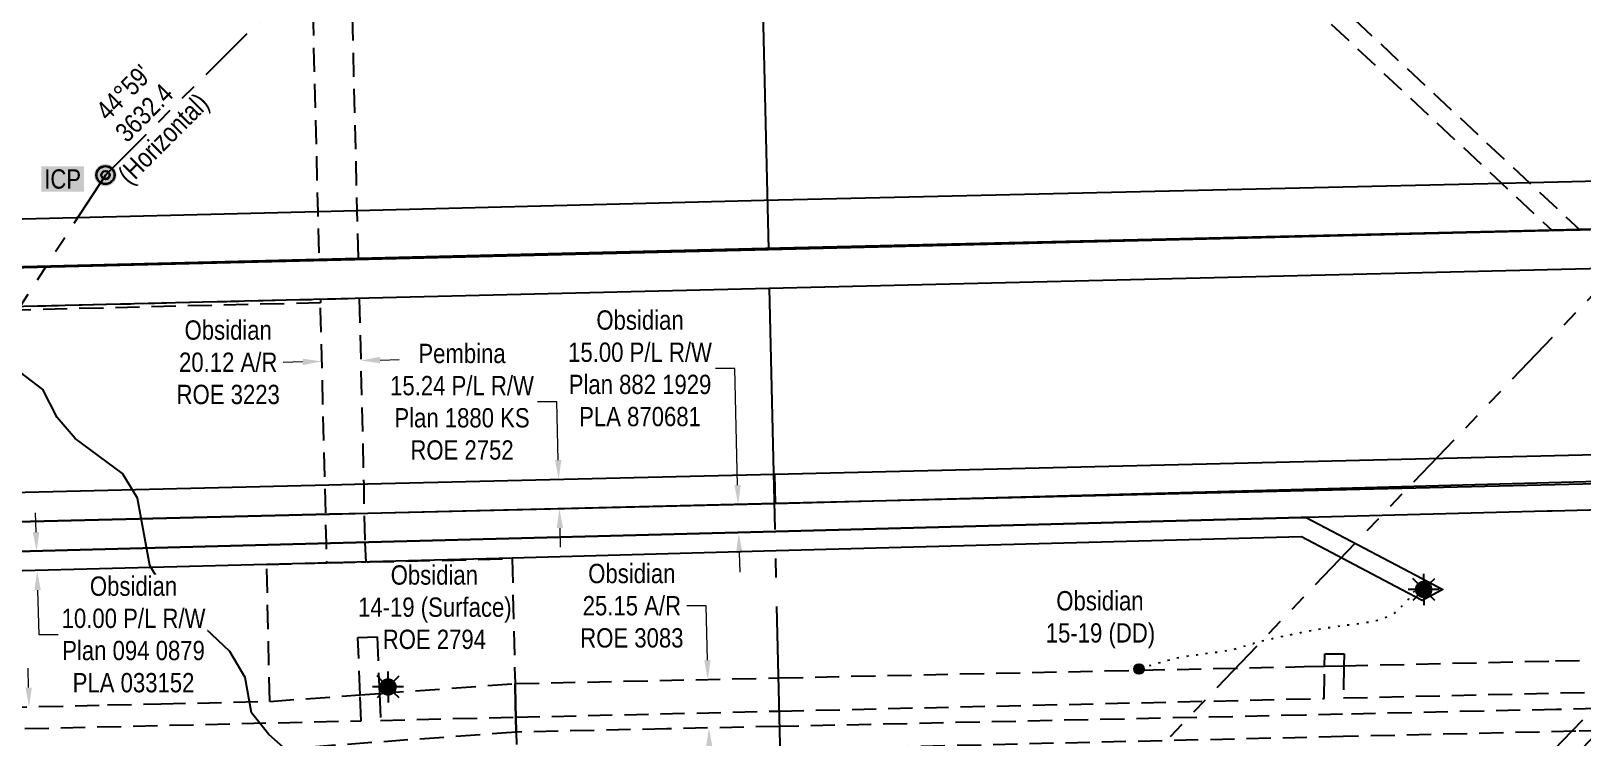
# Model space of a CAD drawing. Extents: x 608511 to 625740, y 5884551 to 5895090.
# Drawn here: x 612879 to 613683, y 5891537 to 5891903 of the extents above; entities that cross this region are included whole.
import ezdxf
from ezdxf.enums import TextEntityAlignment as Align

# ---------------------------------------------------------------- set-up
doc = ezdxf.new("R2010")
doc.units = 0
doc.header["$LTSCALE"] = 5
doc.header["$PDSIZE"] = 0.5
for name, pattern in [('foc-ACCESSROAD', [3.75, 2.5, -1.25]), ('foc-DOT', [1, 0.2, -0.8]), ('foc-DRILLPATH', [14.75, 6, -1.75, 1.75, -1.75, 1.75, -1.75]), ('foc-FLOWLINE', [3.75, 2.5, -1.25]), ('foc-QUARTERLINE', [33, 25, -3, 2, -3])]:
    doc.linetypes.add(name, pattern=pattern)
doc.layers.get('Defpoints').update_dxf_attribs({"color": 9})
for name, color, linetype in [('ABADATA-DRILL', 8, 'foc-DOT'), ('ABADATA-DRILL-T', 8, 'Continuous'), ('C-AR', 13, 'foc-ACCESSROAD'), ('C-RW', 13, 'Continuous'), ('C-WS', 13, 'foc-ACCESSROAD'), ('F-AR', 190, 'foc-ACCESSROAD'), ('F-EZE', 190, 'foc-FLOWLINE'), ('F-RW', 190, 'Continuous'), ('L-BD', 7, 'Continuous'), ('L-MON', 1, 'Continuous'), ('L-SEC', 7, 'Continuous'), ('L-SECQ', 8, 'foc-QUARTERLINE'), ('P-PDRILLPATH', 12, 'foc-DRILLPATH'), ('T-WATER', 160, 'Continuous')]:
    doc.layers.add(name, color=color, linetype=linetype)
for name, color, linetype, lineweight in [('C-AR-T', 13, 'Continuous', 9), ('C-RW-T', 13, 'Continuous', 9), ('F-RW-T', 190, 'Continuous', 9)]:
    doc.layers.add(name, color=color, linetype=linetype, lineweight=lineweight)
doc.styles.add('80CG', font='ARIALN.TTF', dxfattribs={"height": 10})
doc.styles.add('80L', font='ARIALN.TTF', dxfattribs={"height": 10})
doc.dimstyles.new('Compass 5 000', dxfattribs={"dimscale": 5, "dimtxt": 9, "dimasz": 2, "dimexe": 0.2, "dimexo": 0.0625, "dimgap": 0.5, "dimtad": 0, "dimtih": 1, "dimtoh": 1, "dimzin": 0, "dimdsep": 46, "dimtxsty": '80CG', "dimcen": 0.1, "dimse1": 1, "dimse2": 1, "dimclrd": 256, "dimclrt": 256, "dimaunit": 1, "dimadec": 4, "dimazin": 0, "dimtfac": 0.06, "dimtofl": 0, "dimtmove": 0, "dimatfit": 1, "dimfxl": 0.2, "dimtolj": 1, "dimtzin": 0, "dimlwd": -1, "dimarcsym": 0})

# ---------------------------------------------------------------- blocks, each defined once
blk = doc.blocks.new('*D57')
at = {"layer": 'C-RW-T', "transparency": 16777216}
for p, q in [((612882.08, 5891643.03), (612881.82, 5891653.03)), ((612882.86, 5891612.95), (612883.46, 5891589.96)), ((612883.46, 5891589.96), (612893.46, 5891589.96))]:
    blk.add_line(p, q, dxfattribs=at)
for points in [[(612883.75, 5891643.08), (612880.42, 5891642.99), (612882.34, 5891633.04)], [(612884.53, 5891612.99), (612881.2, 5891612.91), (612882.6, 5891622.95)]]:
    blk.add_solid(points, dxfattribs=at)
at = {"layer": 'Defpoints', "color": 0, "transparency": 16777216}
for p in [(612951.95, 5891634.85), (612882.6, 5891622.95)]:
    blk.add_point(p, dxfattribs=at)
at = {"layer": 'C-RW-T', "transparency": 16777216, "insert": (612932.55, 5891589.96), "char_height": 10, "attachment_point": 5, "style": '80CG', "bg_fill": 3, "box_fill_scale": 1.1, "bg_fill_color": 256, "bg_fill_true_color": 13158600, "bg_fill_transparency": 0}
blk.add_mtext('\\A1;Obsidian\\P10.00 P/L R/W\\PPlan 094 0879\\PPLA 033152', dxfattribs=at)
at = {"layer": 'Defpoints', "color": 0, "transparency": 16777216}
blk.add_point((612952.21, 5891624.76), dxfattribs=at)
blk = doc.blocks.new('*D58')
at = {"layer": 'C-RW-T', "transparency": 16777216}
for p, q in [((613243.99, 5891727.83), (613233.99, 5891727.83)), ((613245.45, 5891667.4), (613243.99, 5891727.83)), ((613246.3, 5891632.25), (613246.55, 5891622.25))]:
    blk.add_line(p, q, dxfattribs=at)
for points in [[(613247.12, 5891667.44), (613243.79, 5891667.36), (613245.69, 5891657.4)], [(613247.97, 5891632.29), (613244.64, 5891632.21), (613246.06, 5891642.25)]]:
    blk.add_solid(points, dxfattribs=at)
at = {"layer": 'Defpoints', "color": 0, "transparency": 16777216}
for p in [(613245.69, 5891657.4), (612971.68, 5891650.76), (612972.05, 5891635.6)]:
    blk.add_point(p, dxfattribs=at)
at = {"layer": 'C-RW-T', "transparency": 16777216, "insert": (613194.9, 5891727.83), "char_height": 10, "attachment_point": 5, "style": '80CG'}
blk.add_mtext('\\A1;Obsidian\\P15.00 P/L R/W\\PPlan 882 1929\\PPLA 870681', dxfattribs=at)
blk = doc.blocks.new('*D60')
at = {"layer": 'Defpoints', "color": 0, "transparency": 16777216}
for p in [(613152.76, 5891670.39), (612852.22, 5891663.1), (612852.59, 5891647.87)]:
    blk.add_point(p, dxfattribs=at)
at = {"layer": 'F-RW-T', "transparency": 16777216}
for p, q in [((613151.79, 5891710.52), (613141.79, 5891710.52)), ((613152.52, 5891680.39), (613151.79, 5891710.52)), ((613153.37, 5891645.16), (613153.62, 5891635.17))]:
    blk.add_line(p, q, dxfattribs=at)
for points in [[(613154.19, 5891680.43), (613150.85, 5891680.35), (613152.76, 5891670.39)], [(613155.04, 5891645.21), (613151.71, 5891645.12), (613153.13, 5891655.16)]]:
    blk.add_solid(points, dxfattribs=at)
at = {"layer": 'F-RW-T', "transparency": 16777216, "insert": (613102.7, 5891710.52), "char_height": 10, "attachment_point": 5, "style": '80CG'}
blk.add_mtext('\\A1;Pembina\\P15.24 P/L R/W\\PPlan 1880 KS\\PROE 2752', dxfattribs=at)
blk = doc.blocks.new('*D62')
at = {"layer": 'C-AR-T', "transparency": 16777216}
for p, q in [((612878.21, 5891562.48), (612877.99, 5891572.47)), ((612879.22, 5891517.4), (612880.04, 5891480.37)), ((612880.04, 5891480.37), (612890.04, 5891480.37))]:
    blk.add_line(p, q, dxfattribs=at)
for points in [[(612879.88, 5891562.51), (612876.54, 5891562.44), (612878.43, 5891552.48)], [(612880.88, 5891517.44), (612877.55, 5891517.36), (612878.99, 5891527.4)]]:
    blk.add_solid(points, dxfattribs=at)
at = {"layer": 'Defpoints', "color": 0, "transparency": 16777216}
for p in [(612846.57, 5891551.77), (612878.99, 5891527.4), (612847.13, 5891526.69)]:
    blk.add_point(p, dxfattribs=at)
at = {"layer": 'C-AR-T', "transparency": 16777216, "insert": (612918.56, 5891480.37), "char_height": 10, "attachment_point": 5, "style": '80CG'}
blk.add_mtext('\\A1;Obsidian\\P25.15 A/R\\PROE 2794', dxfattribs=at)
blk = doc.blocks.new('*D63')
at = {"layer": 'C-AR-T', "transparency": 16777216}
for p, q in [((613229.2, 5891604.84), (613219.2, 5891604.84)), ((613229.8, 5891576.71), (613229.2, 5891604.84)), ((613230.77, 5891531.56), (613230.99, 5891521.56))]:
    blk.add_line(p, q, dxfattribs=at)
for points in [[(613231.47, 5891576.74), (613228.14, 5891576.67), (613230.02, 5891566.71)], [(613232.44, 5891531.59), (613229.11, 5891531.52), (613230.56, 5891541.55)]]:
    blk.add_solid(points, dxfattribs=at)
at = {"layer": 'Defpoints', "color": 0, "transparency": 16777216}
for p in [(613170.77, 5891565.44), (613171.31, 5891540.28), (613230.56, 5891541.55)]:
    blk.add_point(p, dxfattribs=at)
at = {"layer": 'C-AR-T', "transparency": 16777216, "insert": (613190.67, 5891604.84), "char_height": 10, "attachment_point": 5, "style": '80CG'}
blk.add_mtext('\\A1;Obsidian\\P25.15 A/R\\PROE 3083', dxfattribs=at)
blk = doc.blocks.new('*D64')
at = {"layer": 'C-AR-T', "transparency": 16777216}
for p, q in [((613020.12, 5891731.21), (613010.13, 5891730.97)), ((613060.23, 5891732.17), (613070.22, 5891732.41))]:
    blk.add_line(p, q, dxfattribs=at)
for points in [[(613020.08, 5891732.88), (613020.16, 5891729.55), (613030.12, 5891731.45)], [(613060.19, 5891733.84), (613060.27, 5891730.51), (613050.23, 5891731.93)]]:
    blk.add_solid(points, dxfattribs=at)
at = {"layer": 'Defpoints', "color": 0, "transparency": 16777216}
for p in [(613029.77, 5891745.85), (613049.89, 5891746.33), (613050.23, 5891731.93)]:
    blk.add_point(p, dxfattribs=at)
at = {"layer": 'C-AR-T', "transparency": 16777216, "insert": (612981.59, 5891730.97), "char_height": 10, "attachment_point": 5, "style": '80CG'}
blk.add_mtext('\\A1;Obsidian\\P20.12 A/R\\PROE 3223', dxfattribs=at)
blk = doc.blocks.new('plbh')
at = {"layer": 'L-MON'}
h = blk.add_hatch(color=255, dxfattribs=at)
h.dxf.hatch_style = 1
edge = h.paths.add_edge_path()
edge.add_arc((0, 0), 1.16, 0, 360)
h = blk.add_hatch(color=256, dxfattribs=at)
h.dxf.hatch_style = 1
h.paths.add_polyline_path([(-0.96, 0, 1), (0.96, 0, 1)])
h.paths.add_polyline_path([(0.91, 0, -1), (-0.91, 0, -1)], flags=16)
h.paths.add_polyline_path([(0.45, 0, -1), (-0.45, 0, -1)], flags=0)
h = blk.add_hatch(color=256, dxfattribs=at)
h.dxf.hatch_style = 1
h.paths.add_polyline_path([(-0.45, 0, 1), (0.45, 0, 1)])
h.paths.add_polyline_path([(0.4, 0, -1), (-0.4, 0, -1)], flags=16)
at = {"layer": 'L-MON', "color": 240}
for radius in [0.96, 0.91, 0.45, 0.4]:
    blk.add_circle((0, 0), radius, dxfattribs=at)
blk = doc.blocks.new('ICP_text')
at = {"color": 14, "insert": (-10.78, -0.47), "char_height": 10, "attachment_point": 5, "style": '80L', "bg_fill": 1, "box_fill_scale": 1.15, "bg_fill_color": 255, "bg_fill_transparency": 0}
blk.add_mtext_dynamic_manual_height_columns('ICP', width=19.0702, gutter_width=47.5, heights=[0], dxfattribs=at)
blk = doc.blocks.new('GAS')
h = blk.add_hatch(color=255)
h.dxf.hatch_style = 1
edge = h.paths.add_edge_path()
edge.add_arc((0, 0), 0.9, 0, 360)
for p, q in [((0, 0.81), (0, 1.62)), ((-0.81, 0), (-1.62, 0)), ((-0.57, 0.57), (-1.14, 1.14)), ((0.57, 0.57), (1.14, 1.14)), ((1.62, 0), (0.81, 0)), ((-0.57, -0.57), (-1.14, -1.14)), ((0, -0.81), (0, -1.62)), ((1.14, -1.14), (0.57, -0.57))]:
    blk.add_line(p, q)
blk.add_circle((0, 0), 0.8)
blk = doc.blocks.new('BH-Existing')
at = {"layer": 'ABADATA-DRILL-T'}
h = blk.add_hatch(color=256, dxfattribs=at)
h.dxf.hatch_style = 1
edge = h.paths.add_edge_path()
edge.add_arc((0, 0), 0.5, 0, 360)
blk.add_circle((0, 0), 0.5, dxfattribs=at)

msp = doc.modelspace()

# ---------------------------------------------------------------- linework, layer by layer
at = {"layer": 'ABADATA-DRILL', "flags": 128}
msp.add_lwpolyline([(613600.821, 5891613.332), (613600.821, 5891613.332), (613600.791, 5891613.321), (613599.871, 5891613.319), (613598.566, 5891613.498), (613596.591, 5891612.851), (613594.973, 5891611.503), (613593.807, 5891610.035), (613593.079, 5891608.667), (613593.013, 5891608.515), (613592.956, 5891608.384), (613592.917, 5891608.323), (613592.753, 5891608.069), (613592.482, 5891607.722), (613592.112, 5891607.294), (613591.633, 5891606.802), (613591.096, 5891606.259), (613590.53, 5891605.676), (613589.954, 5891605.082), (613589.309, 5891604.436), (613588.606, 5891603.709), (613587.826, 5891602.861), (613586.937, 5891601.959), (613585.856, 5891601.123), (613584.604, 5891600.383), (613583.2, 5891599.68), (613581.806, 5891598.997), (613580.339, 5891598.402), (613578.861, 5891597.906), (613577.144, 5891597.335), (613575.494, 5891596.866), (613573.673, 5891596.503), (613571.769, 5891596.228), (613569.685, 5891595.928), (613567.752, 5891595.632), (613563.624, 5891595.064), (613559.415, 5891594.534), (613555.408, 5891593.969), (613551.48, 5891593.385), (613547.683, 5891592.805), (613544.016, 5891592.198), (613540.501, 5891591.544), (613537.186, 5891590.875), (613533.702, 5891590.142), (613530.239, 5891589.41), (613527.004, 5891588.723), (613523.9, 5891588.019), (613522.457, 5891587.685), (613520.924, 5891587.368), (613519.332, 5891587.04), (613515.981, 5891586.211), (613512.473, 5891585.207), (613508.907, 5891584.152), (613505.253, 5891583.045), (613503.644, 5891582.557), (613501.935, 5891582.076), (613500.223, 5891581.705), (613496.706, 5891581.132), (613495.131, 5891580.904), (613493.455, 5891580.684), (613491.56, 5891580.459), (613489.546, 5891580.192), (613487.503, 5891579.893), (613485.359, 5891579.582), (613483.155, 5891579.3), (613478.788, 5891578.706), (613474.455, 5891577.963), (613470.227, 5891576.982), (613468.308, 5891576.476), (613464.114, 5891575.356), (613456.296, 5891573.06), (613453.387, 5891572.131)], dxfattribs=at)
at = {"layer": 'C-AR', "flags": 128}
for points in [[(613098.767, 5892343.711), (613166.465, 5892280.552), (613181.952, 5892266.117), (613193.501, 5892255.309), (613194.49, 5892254.383), (613206.774, 5892242.919), (613250.268, 5892202.331), (613404.477, 5892058.419), (613490.685, 5891977.971), (613498.781, 5891970.415), (613655.846, 5891823.834), (613681.947, 5891799.478), (613667.557, 5891799.14), (613641.454, 5891823.498), (613484.371, 5891970.102), (613390.15, 5892058.018), (613250.594, 5892188.257), (613196.202, 5892239.017), (613183.918, 5892250.482), (613183.205, 5892251.147), (613167.739, 5892265.58), (613152.269, 5892280.015), (613091.763, 5892336.481), (613045.589, 5892335.336), (613035.223, 5892335.078), (613036.378, 5892288.523), (613036.697, 5892275.65), (613037.069, 5892260.644), (613037.442, 5892245.64), (613037.713, 5892234.664), (613038.087, 5892219.642), (613044.077, 5891978.173), (613044.455, 5891962.928), (613048.267, 5891809.296), (613048.887, 5891784.313), (613028.762, 5891783.813), (613028.141, 5891808.795), (613024.326, 5891962.436), (613023.952, 5891977.68), (613017.984, 5892218.284), (613017.611, 5892233.3), (613017.324, 5892244.879), (613016.951, 5892259.884), (613016.579, 5892274.891), (613016.244, 5892288.406), (613015.097, 5892334.579), (612992.236, 5892334.011), (612990.913, 5892387.365), (612989.589, 5892440.718), (613096.294, 5892443.365), (613098.767, 5892343.711)], [(613052.343, 5891637.699), (613052.848, 5891627.515), (613032.722, 5891627.056), (613032.47, 5891637.218), (613032.097, 5891652.234), (613031.719, 5891667.467), (613029.465, 5891758.322), (613029.378, 5891761.834), (613029.332, 5891763.722), (613049.456, 5891764.222), (613051.764, 5891667.954), (613051.966, 5891652.715), (613052.343, 5891637.699)]]:
    msp.add_lwpolyline(points, close=True, dxfattribs=at)
at = {"layer": 'C-AR'}
msp.add_lwpolyline([(613690.892, 5891551.594), (613669.585, 5891551.131), (613558.815, 5891548.635), (613539.541, 5891548.208), (613267.413, 5891542.346), (613208.703, 5891541.083), (613130.721, 5891539.408), (613130.545, 5891547.131), (613130.409, 5891553.118), (613130.148, 5891564.564), (613266.858, 5891567.503), (613538.987, 5891573.35), (613549.478, 5891573.587), (613559.479, 5891573.813), (613669.026, 5891576.29), (613715.668, 5891577.304)], dxfattribs=at)
at = {"layer": 'C-RW'}
for points in [[(613790.989, 5891657.211), (613667.302, 5891653.959), (613664.737, 5891653.892), (613540.001, 5891650.611), (613537.275, 5891650.54), (613265.216, 5891643.385), (613054.395, 5891637.783), (613034.523, 5891637.256), (612787.993, 5891630.72), (612785.343, 5891630.651), (612667.969, 5891627.538), (612584.828, 5891626.548), (612549.486, 5891625.814), (612487.843, 5891624.474), (612487.843, 5891624.474), (612487.843, 5891624.474), (612487.494, 5891639.524), (612487.494, 5891639.524), (612551.86, 5891640.861), (612583.48, 5891641.343), (613034.116, 5891652.272), (613053.983, 5891652.799), (613264.863, 5891657.841), (613805.76, 5891672.607)], [(613691.793, 5891540.156), (613559.868, 5891403.281), (613436.859, 5891275.67), (613414.188, 5891252.147), (613358.18, 5891194.036), (613304.539, 5891138.385), (613294.063, 5891127.515), (613283.578, 5891116.638), (613277.434, 5891110.261), (613277.1, 5891124.412), (613277.1, 5891124.412), (613286.019, 5891133.665), (613296.496, 5891144.535), (613343.913, 5891193.729), (613393.452, 5891245.127), (613416.133, 5891268.658), (613559.561, 5891417.455), (613677.505, 5891539.824), (613683.195, 5891545.728)]]:
    msp.add_lwpolyline(points, dxfattribs=at)
msp.add_lwpolyline([(613540.001, 5891650.611), (613600.018, 5891618.918), (613610.661, 5891613.297), (613600.071, 5891607.574), (613589.42, 5891613.191), (613537.563, 5891640.54), (613265.46, 5891633.382), (613128.726, 5891629.455), (613054.923, 5891627.601), (613034.799, 5891627.095), (613001.594, 5891626.261), (612788.268, 5891620.719), (612712.461, 5891573.36), (612707.163, 5891581.847), (612785.343, 5891630.651), (612787.993, 5891630.72), (613034.523, 5891637.256), (613054.395, 5891637.783), (613265.216, 5891643.385), (613537.275, 5891650.54), (613540.001, 5891650.611)], close=True, dxfattribs=at)
at = {"layer": 'C-WS'}
msp.add_lwpolyline([(612789.816, 5891550.441), (612919.007, 5891553.462), (612946.902, 5891554.048), (613003.086, 5891555.328), (613001.534, 5891626.334), (613034.74, 5891627.091), (613054.866, 5891627.55), (613128.673, 5891629.233), (613130.148, 5891564.564), (613130.148, 5891564.564), (613130.409, 5891553.118), (613130.545, 5891547.131), (613130.721, 5891539.408), (613130.867, 5891533.003)], dxfattribs=at)
at = {"layer": 'Defpoints'}
for p in [(613453.372, 5891572.105), (613453.401, 5891572.181), (613064.365, 5891562.786)]:
    msp.add_point(p, dxfattribs=at)
at = {"layer": 'F-AR'}
for points in [[(612789.816, 5891550.441), (612919.007, 5891553.462), (612946.902, 5891554.048), (613003.086, 5891555.328), (613049.963, 5891558.735), (613059.938, 5891559.46), (613130.148, 5891564.564), (613266.858, 5891567.503), (613538.987, 5891573.35), (613549.478, 5891573.587), (613559.479, 5891573.813), (613669.026, 5891576.29), (613715.668, 5891577.304)], [(613690.892, 5891551.594), (613669.585, 5891551.131), (613558.815, 5891548.635), (613539.541, 5891548.208), (613267.413, 5891542.346), (613208.703, 5891541.083), (613130.721, 5891539.408), (613003.661, 5891530.158), (612950.467, 5891528.956), (612947.453, 5891528.89), (612922.565, 5891528.367), (612919.551, 5891528.304), (612661.628, 5891522.554)]]:
    msp.add_lwpolyline(points, dxfattribs=at)
at = {"layer": 'F-EZE', "linetype": 'ByBlock'}
msp.add_lwpolyline([(613696.327, 5891800.216), (613681.938, 5891799.878), (613667.548, 5891799.54), (613259.833, 5891789.966), (613048.877, 5891784.724), (613028.752, 5891784.225), (612548.358, 5891772.323), (612547.783, 5891797.298), (613028.132, 5891809.206), (613048.258, 5891809.707), (613259.254, 5891814.954), (613641.445, 5891823.898), (613655.838, 5891824.235), (613670.229, 5891824.572), (613871.897, 5891829.305)], dxfattribs=at)
at = {"layer": 'F-EZE'}
msp.add_lwpolyline([(613029.377, 5891761.834), (612843.503, 5891757.38), (612843.452, 5891759.266), (613029.332, 5891763.722), (613029.377, 5891761.834)], close=True, dxfattribs=at)
for points in [[(612744.968, 5891538.183), (613050.528, 5891545.276), (613049.963, 5891558.735), (613048.716, 5891588.425), (613058.704, 5891588.845), (613059.938, 5891559.46), (613060.524, 5891545.507), (613130.545, 5891547.131), (613267.237, 5891550.306), (613549.236, 5891556.851), (613549.478, 5891573.587), (613549.572, 5891580.051), (613559.567, 5891579.905), (613559.479, 5891573.813), (613559.235, 5891557.083), (613699.313, 5891560.332)], [(613693.883, 5891540.204), (613679.594, 5891539.871), (613559.066, 5891537.073), (613267.679, 5891530.319), (613208.965, 5891528.951), (613131.001, 5891527.138), (613003.81, 5891524.182), (612953.39, 5891523.012), (612925.498, 5891522.365), (612661.777, 5891516.252)]]:
    msp.add_lwpolyline(points, dxfattribs=at)
at = {"layer": 'F-RW'}
msp.add_lwpolyline([(613805.805, 5891670.823), (613264.863, 5891657.841), (613264.527, 5891673.073), (613791.264, 5891685.715)], dxfattribs=at)
msp.add_lwpolyline([(613264.863, 5891657.841), (613053.984, 5891652.753), (613034.116, 5891652.272), (612583.48, 5891641.343), (612554.345, 5891640.912), (612505.709, 5891639.821), (612487.494, 5891639.524), (612470.769, 5891639.096), (612470.429, 5891653.849), (612489.047, 5891654.293), (612504.278, 5891654.659), (612553.148, 5891655.844), (612583.128, 5891656.572), (613033.738, 5891667.505), (613053.782, 5891667.992), (613264.527, 5891673.073), (613264.863, 5891657.841)], close=True, dxfattribs=at)
at = {"layer": 'L-SEC'}
for p, q in [((613261.389, 5891789.511), (614064.905, 5891808.903)), ((612457.695, 5891770.114), (613261.389, 5891789.511)), ((613261.874, 5891769.407), (614065.39, 5891788.8)), ((612458.158, 5891750.01), (613261.874, 5891769.407))]:
    msp.add_line(p, q, dxfattribs=at)
at = {"layer": 'L-SECQ', "flags": 128}
for points in [[(613223.931, 5893397.519), (613261.406, 5891789.511)], [(613261.874, 5891769.407), (613283.757, 5890814.646)]]:
    msp.add_lwpolyline(points, dxfattribs=at)
at = {"layer": 'P-PDRILLPATH', "flags": 128}
for points in [[(612918, 5891828), (615485, 5894396)], [(613239, 5891296), (615689, 5893858)], [(612918, 5891828), (612579.906, 5891308.022)]]:
    msp.add_lwpolyline(points, dxfattribs=at)
at = {"layer": 'T-WATER', "linetype": 'Continuous'}
msp.add_lwpolyline([(613033.952, 5891510.555), (613002.556, 5891538.115), (612993.714, 5891549.364), (612990.451, 5891567.765), (612982.5, 5891581.128), (612948.533, 5891613.097), (612940.942, 5891625.687), (612934.633, 5891660.591), (612926.771, 5891673.339), (612902.385, 5891691.455), (612892.953, 5891702.357), (612885.652, 5891716.954), (612862.571, 5891734.438)], dxfattribs=at)

# ---------------------------------------------------------------- block references
at = {"xscale": 0.99961526, "yscale": 0.99961526, "zscale": 0.99961526}
msp.add_blockref('ICP_text', (612906.6, 5891826.384), dxfattribs=at)
at = {"layer": 'ABADATA-DRILL-T', "xscale": 5.000000000000018, "yscale": 5.000000000000018}
for name, p, zscale in [('GAS', (613600.821, 5891613.332), 5.000000000000018), ('GAS', (613064.365, 5891562.786), 5.000000000000018), ('BH-Existing', (613453.387, 5891572.131), 10.00000000000004)]:
    msp.add_blockref(name, p, dxfattribs=dict(at, zscale=zscale))
at = {"layer": 'L-MON', "xscale": 4.998076300000018, "yscale": 4.998076300000018, "zscale": 4.998076300000018}
msp.add_blockref('plbh', (612918, 5891828), dxfattribs=at)

# ---------------------------------------------------------------- texts
at = {"layer": 'ABADATA-DRILL-T', "insert": (613404.417, 5891612.471), "char_height": 10, "attachment_point": 1, "style": '80L'}
msp.add_mtext_dynamic_manual_height_columns('\\pi6.1073;Obsidian\\P\\pi0.66392;15-19 (DD)', width=56.04816, gutter_width=50, heights=[0], dxfattribs=at)
at = {"layer": 'C-RW-T', "insert": (613048.181, 5891625.803), "char_height": 9.99615, "attachment_point": 1, "style": '80L'}
msp.add_mtext_dynamic_manual_height_columns('\\pi17.57393;Obsidian\\P\\pi0.66366;14-19 (Surface)\\P\\pi13.4691;ROE 2794', width=78.96456, gutter_width=49.981, heights=[0], dxfattribs=at)
at = {"layer": 'L-BD', "style": '80L'}
for s, height, p in [("44°59'", 9.9962, (612927.433, 5891870.875)), ('3632.4', 9.9962, (612938.037, 5891860.275)), ('(Horizontal)', 9.99615, (612948.777, 5891846.034))]:
    msp.add_text(s, height=height, rotation=45.0112, dxfattribs=at).set_placement(p, align=Align.MIDDLE)

# ---------------------------------------------------------------- dimensions: what is measured, and where the dimension line sits
at = {"layer": 'C-AR-T'}
for base, p1, p2, angle, text, picture, middle in [((613050.23, 5891731.934), (613029.775, 5891745.85), (613049.885, 5891746.332), 1.373222, 'Obsidian\\P20.12 A/R\\PROE 3223', '*D64', (612981.592, 5891730.973)), ((613230.559, 5891541.553), (613170.77, 5891565.438), (613171.311, 5891540.28), 271.230834, 'Obsidian\\P25.15 A/R\\PROE 3083', '*D63', (613190.665, 5891604.84)), ((612878.993, 5891527.4), (612846.571, 5891551.768), (612847.13, 5891526.689), 271.277132, 'Obsidian\\P25.15 A/R\\PROE 2794', '*D62', (612918.564, 5891480.375))]:
    dim = msp.add_linear_dim(base=base, p1=p1, p2=p2, angle=angle, text=text, dimstyle='Compass 5 000', dxfattribs=at)
    dim.commit()
    dim.dimension.update_dxf_attribs({"geometry": picture, "text_midpoint": middle, "dimtype": 161})

# ---------------------------------------------------------------- next in the draw order: dimensions: what is measured, and where the dimension line sits
at = {"layer": 'C-RW-T'}
dim = msp.add_linear_dim(base=(612882.603, 5891622.947), p1=(612951.949, 5891634.846), p2=(612952.211, 5891624.756), angle=271.488333, text='Obsidian\\P10.00 P/L R/W\\PPlan 094 0879\\PPLA 033152', dimstyle='Compass 5 000', override={"dimtfill": 1}, dxfattribs=at)
dim.commit()
dim.dimension.update_dxf_attribs({"geometry": '*D57', "text_midpoint": (612932.546, 5891589.963), "dimtype": 161})

# ---------------------------------------------------------------- next in the draw order: dimensions: what is measured, and where the dimension line sits
dim = msp.add_linear_dim(base=(613245.694, 5891657.404), p1=(612972.048, 5891635.6), p2=(612971.68, 5891650.758), angle=91.389337, text='Obsidian\\P15.00 P/L R/W\\PPlan 882 1929\\PPLA 870681', dimstyle='Compass 5 000', dxfattribs=at)
dim.commit()
dim.dimension.update_dxf_attribs({"geometry": '*D58', "text_midpoint": (613194.9, 5891727.828), "dimtype": 161})
at = {"layer": 'F-RW-T'}
dim = msp.add_linear_dim(base=(613152.763, 5891670.393), p1=(612852.59, 5891647.87), p2=(612852.221, 5891663.101), angle=91.389978, text='Pembina\\P15.24 P/L R/W\\PPlan 1880 KS\\PROE 2752', dimstyle='Compass 5 000', dxfattribs=at)
dim.commit()
dim.dimension.update_dxf_attribs({"geometry": '*D60', "text_midpoint": (613102.703, 5891710.518), "dimtype": 161})

doc.saveas('drawing.dxf')
